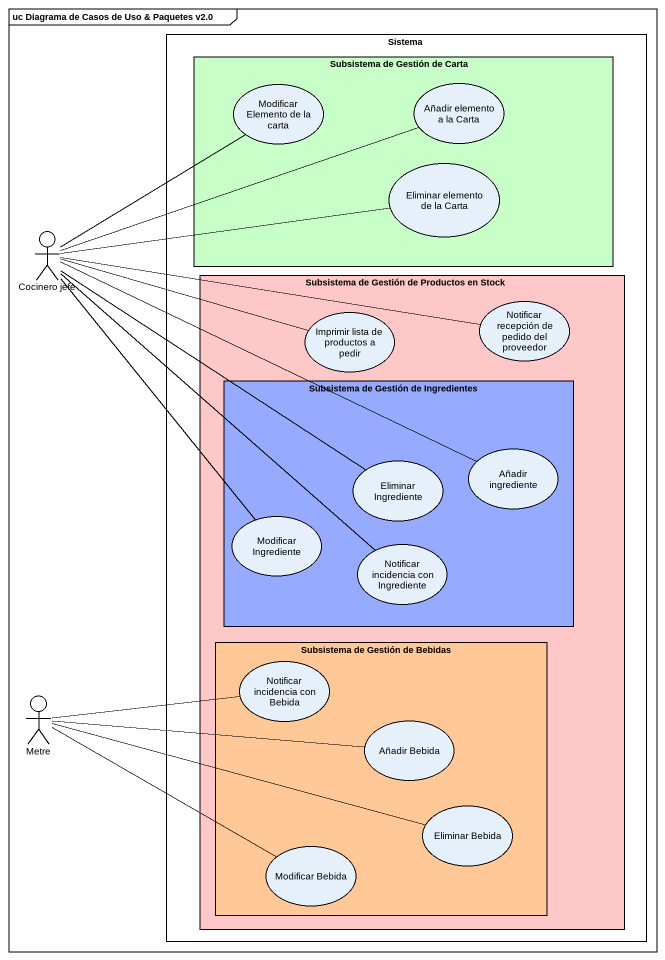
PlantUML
@startuml
mainframe uc Diagrama de Casos de Uso & Paquetes v2.0
rectangle Sistema {
  rectangle "Subsistema de Gestión de Carta" as Subsistema_de_Gestión_de #C8FFC8 {
    usecase "Modificar Elemento de la carta" as Modificar_Elemento_de_la
    usecase "Añadir elemento a la Carta" as Añadir_elemento_a_la_Carta
    usecase "Eliminar elemento de la Carta" as Eliminar_elemento_de_la
  }
  rectangle "Subsistema de Gestión de Productos en Stock" as Subsistema_de_Gestión_de_2 #FFC8C8 {
    usecase "Imprimir lista de productos a pedir" as Imprimir_lista_de_productos
    usecase "Notificar recepción de pedido del proveedor" as Notificar_recepción_de
    rectangle "Subsistema de Gestión de Ingredientes" as Subsistema_de_Gestión_de_3 #96AAFF {
      usecase "Añadir ingrediente" as Añadir_ingrediente
      usecase "Eliminar Ingrediente" as Eliminar_Ingrediente
      usecase "Modificar Ingrediente" as Modificar_Ingrediente
      usecase "Notificar incidencia con Ingrediente" as Notificar_incidencia_con
    }
    rectangle "Subsistema de Gestión de Bebidas" as Subsistema_de_Gestión_de_4 #FFC896 {
      usecase "Notificar incidencia con Bebida" as Notificar_incidencia_con_2
      usecase "Añadir Bebida" as Añadir_Bebida
      usecase "Eliminar Bebida" as Eliminar_Bebida
      usecase "Modificar Bebida" as Modificar_Bebida
    }
  }
}
actor "Cocinero jefe" as Cocinero_jefe
actor Metre
Cocinero_jefe -up- Modificar_Elemento_de_la
Cocinero_jefe -right- Añadir_elemento_a_la_Carta
Cocinero_jefe -right- Eliminar_elemento_de_la
Cocinero_jefe -right- Imprimir_lista_de_productos
Cocinero_jefe -right- Notificar_recepción_de
Cocinero_jefe -right- Añadir_ingrediente
Cocinero_jefe -- Eliminar_Ingrediente
Cocinero_jefe -- Modificar_Ingrediente
Cocinero_jefe -- Notificar_incidencia_con
Metre -right- Notificar_incidencia_con_2
Metre -right- Añadir_Bebida
Metre -right- Eliminar_Bebida
Metre -right- Modificar_Bebida
@enduml
